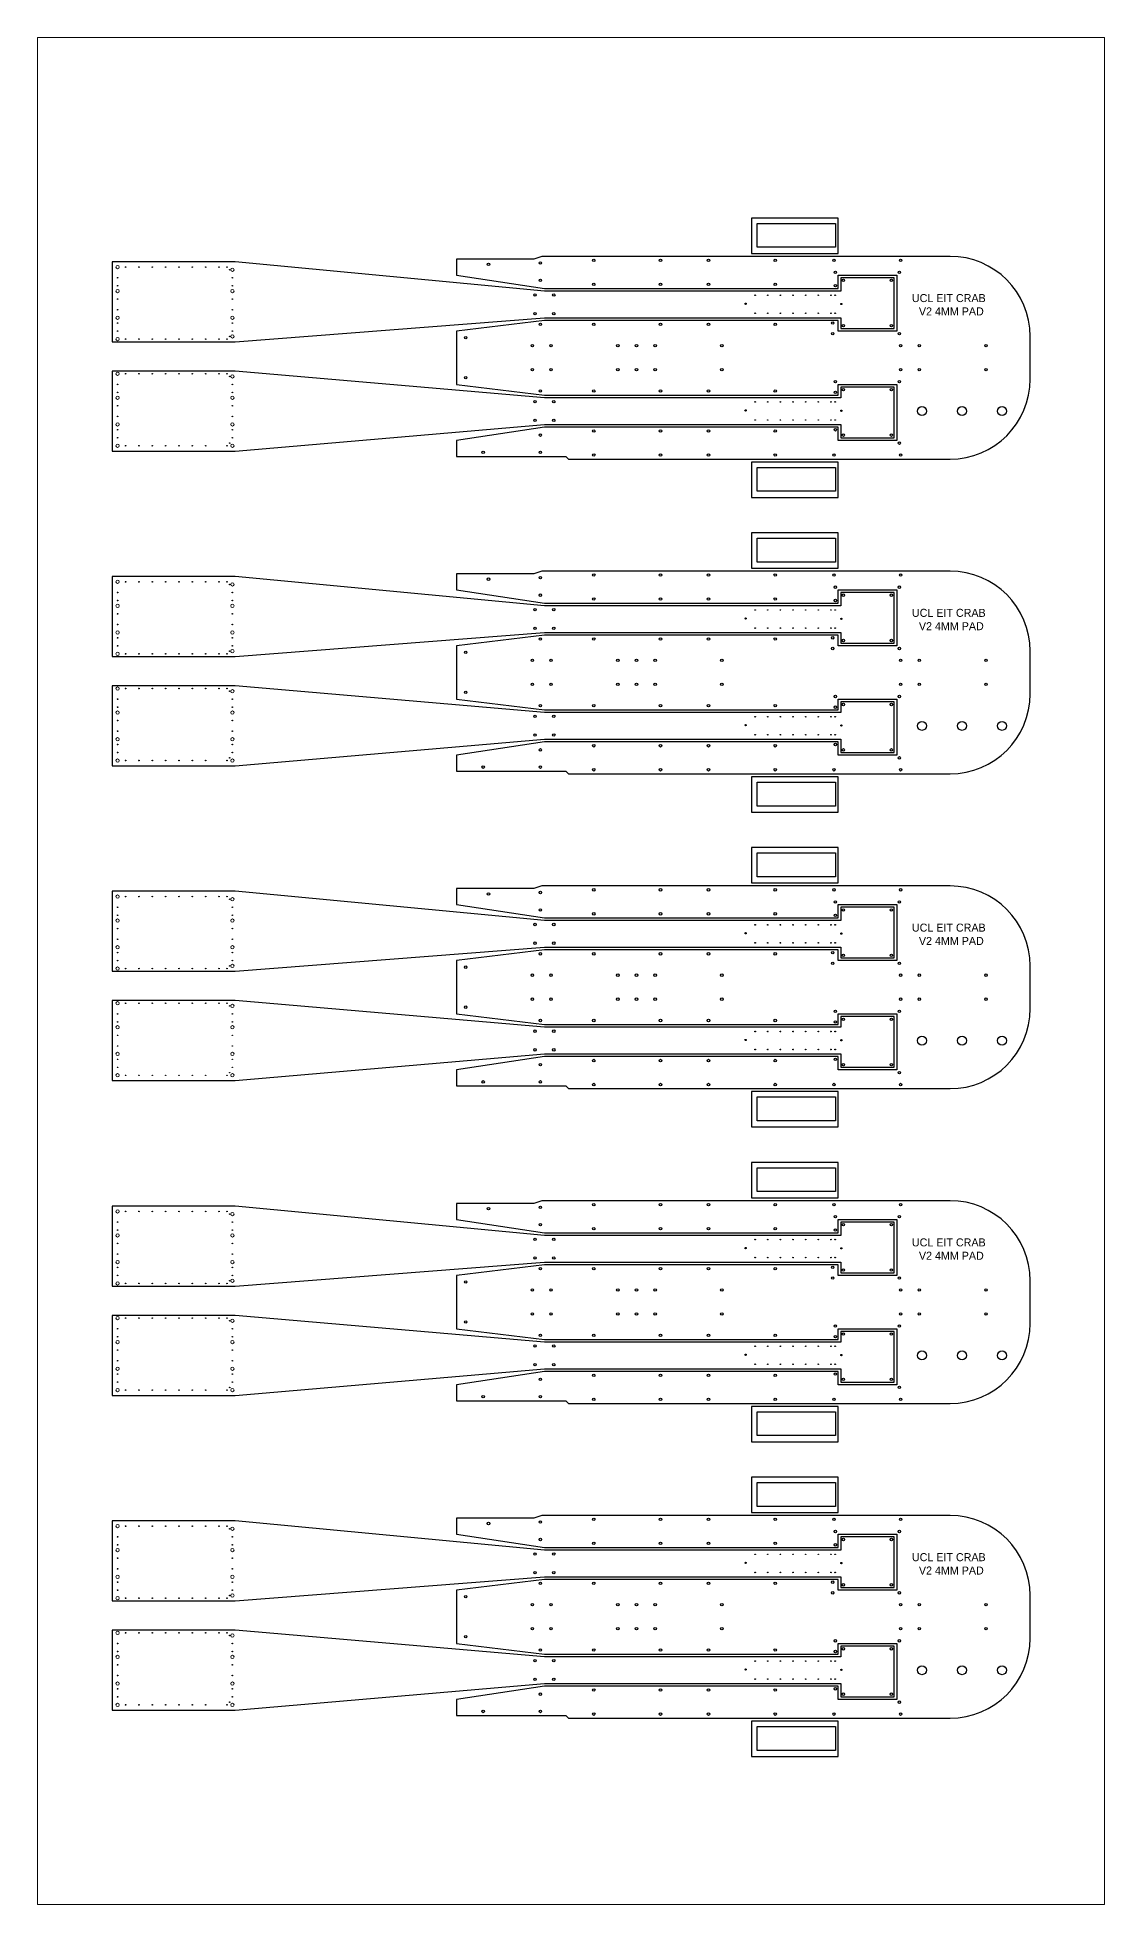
# Model space of a CAD drawing. Header units: millimetres. Extents: x 43.3 to 83.3, y 94.2 to 164.2.
import ezdxf

# ---------------------------------------------------------------- set-up
doc = ezdxf.new("R2010")
doc.units = ezdxf.units.MM
doc.layers.add('Foil', color=5, linetype='Continuous')

msp = doc.modelspace()

# ---------------------------------------------------------------- linework, layer by layer
at = {"layer": 'Foil', "linetype": 'Continuous', "lineweight": 0}
for p, q in [((43.292, 164.211), (83.292, 164.211)), ((43.292, 94.211), (43.292, 164.211)), ((83.292, 164.211), (83.292, 94.211)), ((83.292, 94.211), (43.292, 94.211))]:
    msp.add_line(p, q, dxfattribs=at)
at = {"layer": 'Foil'}
for p, q in [((73.2, 157.436), (70.057, 157.436)), ((70.057, 157.436), (70.057, 156.11)), ((70.275, 157.235), (73.2, 157.235)), ((70.275, 156.34), (70.275, 157.235)), ((73.3, 157.436), (73.2, 157.436)), ((73.2, 157.235), (73.2, 156.34)), ((73.3, 156.11), (73.3, 157.436)), ((70.057, 156.11), (73.2, 156.11)), ((73.2, 156.34), (70.275, 156.34)), ((73.2, 156.11), (73.3, 156.11)), ((50.7, 155.8), (46.1, 155.8)), ((46.1, 155.8), (46.1, 152.8)), ((62.3, 154.7), (50.7, 155.8)), ((61.9, 155.9), (59, 155.9)), ((59, 155.9), (59, 155.3)), ((62.2, 156), (61.9, 155.9)), ((69.7, 156), (62.2, 156)), ((73.4, 156), (69.7, 156)), ((75.4, 156), (73.4, 156)), ((75.5, 156), (75.4, 156)), ((77.5, 156), (75.5, 156)), ((59, 155.3), (62.3, 154.8)), ((62.3, 154.8), (62.4, 154.8)), ((66.9, 154.7), (62.3, 154.7)), ((62.4, 154.8), (67.1, 154.8)), ((69.7, 154.7), (66.9, 154.7)), ((67.1, 154.8), (69.7, 154.8)), ((69.7, 154.8), (73.3, 154.8)), ((73.4, 154.7), (69.7, 154.7)), ((73.3, 154.8), (73.3, 155.3)), ((73.3, 155.3), (73.4, 155.3)), ((73.4, 155.3), (75.5, 155.3)), ((75.4, 155.2), (73.4, 155.2)), ((73.4, 155.2), (73.4, 154.7)), ((75.4, 153.3), (75.4, 155.2)), ((75.5, 155.3), (75.5, 154.2)), ((75.5, 154.2), (75.5, 153.2)), ((50.7, 152.8), (62.3, 153.7)), ((62.3, 153.6), (59, 153.2)), ((62.3, 153.7), (63.2, 153.7)), ((63.3, 153.6), (62.3, 153.6)), ((63.2, 153.7), (66.9, 153.7)), ((67, 153.6), (63.3, 153.6)), ((66.9, 153.7), (69.7, 153.7)), ((69.7, 153.6), (67, 153.6)), ((69.7, 153.7), (73.4, 153.7)), ((73.2, 153.6), (69.7, 153.6)), ((73.3, 153.6), (73.2, 153.6)), ((73.3, 153.2), (73.3, 153.6)), ((73.4, 153.7), (73.4, 153.3)), ((73.4, 153.3), (75.4, 153.3)), ((46.1, 152.8), (50.7, 152.8)), ((59, 153.2), (59, 151.2)), ((73.4, 153.2), (73.3, 153.2)), ((75.5, 153.2), (73.4, 153.2)), ((80.5, 151.4), (80.5, 153)), ((46.1, 151.7), (46.1, 148.7)), ((50.7, 151.7), (46.1, 151.7)), ((62.3, 150.7), (50.7, 151.7)), ((59, 151.2), (62.3, 150.8)), ((73.3, 150.8), (73.3, 151.2)), ((73.3, 151.2), (73.4, 151.2)), ((73.4, 151.2), (75.5, 151.2)), ((75.5, 151.2), (75.5, 150.2)), ((62.3, 150.8), (63.4, 150.8)), ((63.3, 150.7), (62.3, 150.7)), ((66.9, 150.7), (63.3, 150.7)), ((63.4, 150.8), (67, 150.8)), ((69.7, 150.7), (66.9, 150.7)), ((67, 150.8), (69.7, 150.8)), ((69.7, 150.8), (73.3, 150.8)), ((73.4, 150.7), (69.7, 150.7)), ((75.4, 151.1), (73.4, 151.1)), ((73.4, 151.1), (73.4, 150.7)), ((75.4, 149.2), (75.4, 151.1)), ((75.5, 150.2), (75.5, 149.1)), ((50.7, 148.7), (62.3, 149.7)), ((62.3, 149.6), (59, 149.1)), ((59, 149.1), (59, 148.5)), ((62.3, 149.7), (63.2, 149.7)), ((63.4, 149.6), (62.3, 149.6)), ((63.2, 149.7), (66.9, 149.7)), ((67.1, 149.6), (63.4, 149.6)), ((66.9, 149.7), (69.7, 149.7)), ((69.7, 149.6), (67.1, 149.6)), ((69.7, 149.7), (73.4, 149.7)), ((73.2, 149.6), (69.7, 149.6)), ((73.3, 149.6), (73.2, 149.6)), ((73.3, 149.1), (73.3, 149.6)), ((73.4, 149.1), (73.3, 149.1)), ((73.4, 149.7), (73.4, 149.2)), ((73.4, 149.2), (75.4, 149.2)), ((75.5, 149.1), (73.4, 149.1)), ((46.1, 148.7), (50.7, 148.7)), ((59, 148.5), (63.1, 148.5)), ((63.1, 148.5), (63.2, 148.4)), ((63.2, 148.4), (69.7, 148.4)), ((69.7, 148.4), (73.2, 148.4)), ((73.2, 148.4), (75.4, 148.4)), ((75.4, 148.4), (75.5, 148.4)), ((75.5, 148.4), (77.5, 148.4)), ((73.2, 148.291), (70.057, 148.291)), ((70.057, 148.291), (70.057, 146.965)), ((70.275, 148.09), (73.2, 148.09)), ((70.275, 147.195), (70.275, 148.09)), ((73.3, 148.291), (73.2, 148.291)), ((73.2, 148.09), (73.2, 147.195)), ((73.3, 146.965), (73.3, 148.291)), ((73.2, 147.195), (70.275, 147.195)), ((70.057, 146.965), (73.2, 146.965)), ((73.2, 146.965), (73.3, 146.965)), ((73.2, 145.636), (70.057, 145.636)), ((70.057, 145.636), (70.057, 144.31)), ((73.3, 145.636), (73.2, 145.636)), ((73.3, 144.31), (73.3, 145.636)), ((70.275, 145.435), (73.2, 145.435)), ((70.275, 144.54), (70.275, 145.435)), ((73.2, 145.435), (73.2, 144.54)), ((62.2, 144.2), (61.9, 144.1)), ((69.7, 144.2), (62.2, 144.2)), ((73.4, 144.2), (69.7, 144.2)), ((70.057, 144.31), (73.2, 144.31)), ((73.2, 144.54), (70.275, 144.54)), ((73.2, 144.31), (73.3, 144.31)), ((75.4, 144.2), (73.4, 144.2)), ((75.5, 144.2), (75.4, 144.2)), ((77.5, 144.2), (75.5, 144.2)), ((50.7, 144), (46.1, 144)), ((46.1, 144), (46.1, 141)), ((62.3, 142.9), (50.7, 144)), ((61.9, 144.1), (59, 144.1)), ((59, 144.1), (59, 143.5)), ((59, 143.5), (62.3, 143)), ((73.3, 143), (73.3, 143.5)), ((73.3, 143.5), (73.4, 143.5)), ((73.4, 143.5), (75.5, 143.5)), ((75.5, 143.5), (75.5, 142.4)), ((62.3, 143), (62.4, 143)), ((66.9, 142.9), (62.3, 142.9)), ((62.4, 143), (67.1, 143)), ((69.7, 142.9), (66.9, 142.9)), ((67.1, 143), (69.7, 143)), ((69.7, 143), (73.3, 143)), ((73.4, 142.9), (69.7, 142.9)), ((75.4, 143.4), (73.4, 143.4)), ((73.4, 143.4), (73.4, 142.9)), ((75.4, 141.5), (75.4, 143.4)), ((75.5, 142.4), (75.5, 141.4)), ((50.7, 141), (62.3, 141.9)), ((62.3, 141.8), (59, 141.4)), ((59, 141.4), (59, 139.4)), ((62.3, 141.9), (63.2, 141.9)), ((63.3, 141.8), (62.3, 141.8)), ((63.2, 141.9), (66.9, 141.9)), ((67, 141.8), (63.3, 141.8)), ((66.9, 141.9), (69.7, 141.9)), ((69.7, 141.8), (67, 141.8)), ((69.7, 141.9), (73.4, 141.9)), ((73.2, 141.8), (69.7, 141.8)), ((73.3, 141.8), (73.2, 141.8)), ((73.3, 141.4), (73.3, 141.8)), ((73.4, 141.4), (73.3, 141.4)), ((73.4, 141.9), (73.4, 141.5)), ((73.4, 141.5), (75.4, 141.5)), ((75.5, 141.4), (73.4, 141.4)), ((46.1, 141), (50.7, 141)), ((80.5, 139.6), (80.5, 141.2)), ((46.1, 139.9), (46.1, 136.9)), ((50.7, 139.9), (46.1, 139.9)), ((62.3, 138.9), (50.7, 139.9)), ((59, 139.4), (62.3, 139)), ((73.3, 139), (73.3, 139.4)), ((73.3, 139.4), (73.4, 139.4)), ((73.4, 139.4), (75.5, 139.4)), ((75.4, 139.3), (73.4, 139.3)), ((73.4, 139.3), (73.4, 138.9)), ((75.4, 137.4), (75.4, 139.3)), ((75.5, 139.4), (75.5, 138.4)), ((62.3, 139), (63.4, 139)), ((63.3, 138.9), (62.3, 138.9)), ((66.9, 138.9), (63.3, 138.9)), ((63.4, 139), (67, 139)), ((69.7, 138.9), (66.9, 138.9)), ((67, 139), (69.7, 139)), ((69.7, 139), (73.3, 139)), ((73.4, 138.9), (69.7, 138.9)), ((50.7, 136.9), (62.3, 137.9)), ((62.3, 137.9), (63.2, 137.9)), ((63.2, 137.9), (66.9, 137.9)), ((66.9, 137.9), (69.7, 137.9)), ((69.7, 137.9), (73.4, 137.9)), ((73.4, 137.9), (73.4, 137.4)), ((75.5, 138.4), (75.5, 137.3)), ((62.3, 137.8), (59, 137.3)), ((59, 137.3), (59, 136.7)), ((63.4, 137.8), (62.3, 137.8)), ((67.1, 137.8), (63.4, 137.8)), ((69.7, 137.8), (67.1, 137.8)), ((73.2, 137.8), (69.7, 137.8)), ((73.3, 137.8), (73.2, 137.8)), ((73.3, 137.3), (73.3, 137.8)), ((73.4, 137.3), (73.3, 137.3)), ((73.4, 137.4), (75.4, 137.4)), ((75.5, 137.3), (73.4, 137.3)), ((46.1, 136.9), (50.7, 136.9)), ((59, 136.7), (63.1, 136.7)), ((63.1, 136.7), (63.2, 136.6)), ((63.2, 136.6), (69.7, 136.6)), ((69.7, 136.6), (73.2, 136.6)), ((73.2, 136.6), (75.4, 136.6)), ((75.4, 136.6), (75.5, 136.6)), ((75.5, 136.6), (77.5, 136.6)), ((73.2, 136.491), (70.057, 136.491)), ((70.057, 136.491), (70.057, 135.165)), ((70.275, 136.29), (73.2, 136.29)), ((70.275, 135.395), (70.275, 136.29)), ((73.3, 136.491), (73.2, 136.491)), ((73.2, 136.29), (73.2, 135.395)), ((73.3, 135.165), (73.3, 136.491)), ((70.057, 135.165), (73.2, 135.165)), ((73.2, 135.395), (70.275, 135.395)), ((73.2, 135.165), (73.3, 135.165)), ((73.2, 133.836), (70.057, 133.836)), ((70.057, 133.836), (70.057, 132.51)), ((73.3, 133.836), (73.2, 133.836)), ((73.3, 132.51), (73.3, 133.836)), ((70.275, 133.635), (73.2, 133.635)), ((70.275, 132.74), (70.275, 133.635)), ((73.2, 133.635), (73.2, 132.74)), ((61.9, 132.3), (59, 132.3)), ((59, 132.3), (59, 131.7)), ((62.2, 132.4), (61.9, 132.3)), ((69.7, 132.4), (62.2, 132.4)), ((73.4, 132.4), (69.7, 132.4)), ((70.057, 132.51), (73.2, 132.51)), ((73.2, 132.74), (70.275, 132.74)), ((73.2, 132.51), (73.3, 132.51)), ((75.4, 132.4), (73.4, 132.4)), ((75.5, 132.4), (75.4, 132.4)), ((77.5, 132.4), (75.5, 132.4)), ((50.7, 132.2), (46.1, 132.2)), ((46.1, 132.2), (46.1, 129.2)), ((62.3, 131.1), (50.7, 132.2)), ((59, 131.7), (62.3, 131.2)), ((73.3, 131.2), (73.3, 131.7)), ((73.3, 131.7), (73.4, 131.7)), ((73.4, 131.7), (75.5, 131.7)), ((75.4, 131.6), (73.4, 131.6)), ((73.4, 131.6), (73.4, 131.1)), ((75.4, 129.7), (75.4, 131.6)), ((75.5, 131.7), (75.5, 130.6)), ((62.3, 131.2), (62.4, 131.2)), ((66.9, 131.1), (62.3, 131.1)), ((62.4, 131.2), (67.1, 131.2)), ((69.7, 131.1), (66.9, 131.1)), ((67.1, 131.2), (69.7, 131.2)), ((69.7, 131.2), (73.3, 131.2)), ((73.4, 131.1), (69.7, 131.1)), ((75.5, 130.6), (75.5, 129.6)), ((50.7, 129.2), (62.3, 130.1)), ((62.3, 130), (59, 129.6)), ((59, 129.6), (59, 127.6)), ((62.3, 130.1), (63.2, 130.1)), ((63.3, 130), (62.3, 130)), ((63.2, 130.1), (66.9, 130.1)), ((67, 130), (63.3, 130)), ((66.9, 130.1), (69.7, 130.1)), ((69.7, 130), (67, 130)), ((69.7, 130.1), (73.4, 130.1)), ((73.2, 130), (69.7, 130)), ((73.3, 130), (73.2, 130)), ((73.3, 129.6), (73.3, 130)), ((73.4, 129.6), (73.3, 129.6)), ((73.4, 130.1), (73.4, 129.7)), ((73.4, 129.7), (75.4, 129.7)), ((75.5, 129.6), (73.4, 129.6)), ((46.1, 129.2), (50.7, 129.2)), ((80.5, 127.8), (80.5, 129.4)), ((46.1, 128.1), (46.1, 125.1)), ((50.7, 128.1), (46.1, 128.1)), ((62.3, 127.1), (50.7, 128.1)), ((59, 127.6), (62.3, 127.2)), ((73.3, 127.2), (73.3, 127.6)), ((73.3, 127.6), (73.4, 127.6)), ((73.4, 127.6), (75.5, 127.6)), ((75.4, 127.5), (73.4, 127.5)), ((73.4, 127.5), (73.4, 127.1)), ((75.4, 125.6), (75.4, 127.5)), ((75.5, 127.6), (75.5, 126.6)), ((62.3, 127.2), (63.4, 127.2)), ((63.3, 127.1), (62.3, 127.1)), ((66.9, 127.1), (63.3, 127.1)), ((63.4, 127.2), (67, 127.2)), ((69.7, 127.1), (66.9, 127.1)), ((67, 127.2), (69.7, 127.2)), ((69.7, 127.2), (73.3, 127.2)), ((73.4, 127.1), (69.7, 127.1)), ((50.7, 125.1), (62.3, 126.1)), ((62.3, 126), (59, 125.5)), ((62.3, 126.1), (63.2, 126.1)), ((63.4, 126), (62.3, 126)), ((63.2, 126.1), (66.9, 126.1)), ((67.1, 126), (63.4, 126)), ((66.9, 126.1), (69.7, 126.1)), ((69.7, 126), (67.1, 126)), ((69.7, 126.1), (73.4, 126.1)), ((73.2, 126), (69.7, 126)), ((73.3, 126), (73.2, 126)), ((73.3, 125.5), (73.3, 126)), ((73.4, 126.1), (73.4, 125.6)), ((75.5, 126.6), (75.5, 125.5)), ((59, 125.5), (59, 124.9)), ((73.4, 125.5), (73.3, 125.5)), ((73.4, 125.6), (75.4, 125.6)), ((75.5, 125.5), (73.4, 125.5)), ((46.1, 125.1), (50.7, 125.1)), ((59, 124.9), (63.1, 124.9)), ((63.1, 124.9), (63.2, 124.8)), ((63.2, 124.8), (69.7, 124.8)), ((69.7, 124.8), (73.2, 124.8)), ((73.2, 124.691), (70.057, 124.691)), ((70.057, 124.691), (70.057, 123.365)), ((73.2, 124.8), (75.4, 124.8)), ((73.3, 124.691), (73.2, 124.691)), ((73.3, 123.365), (73.3, 124.691)), ((75.4, 124.8), (75.5, 124.8)), ((75.5, 124.8), (77.5, 124.8)), ((70.275, 124.49), (73.2, 124.49)), ((70.275, 123.595), (70.275, 124.49)), ((73.2, 124.49), (73.2, 123.595)), ((70.057, 123.365), (73.2, 123.365)), ((73.2, 123.595), (70.275, 123.595)), ((73.2, 123.365), (73.3, 123.365)), ((73.2, 122.036), (70.057, 122.036)), ((70.057, 122.036), (70.057, 120.71)), ((70.275, 121.835), (73.2, 121.835)), ((70.275, 120.94), (70.275, 121.835)), ((73.3, 122.036), (73.2, 122.036)), ((73.2, 121.835), (73.2, 120.94)), ((73.3, 120.71), (73.3, 122.036)), ((50.7, 120.4), (46.1, 120.4)), ((46.1, 120.4), (46.1, 117.4)), ((62.3, 119.3), (50.7, 120.4)), ((61.9, 120.5), (59, 120.5)), ((59, 120.5), (59, 119.9)), ((62.2, 120.6), (61.9, 120.5)), ((69.7, 120.6), (62.2, 120.6)), ((73.4, 120.6), (69.7, 120.6)), ((70.057, 120.71), (73.2, 120.71)), ((73.2, 120.94), (70.275, 120.94)), ((73.2, 120.71), (73.3, 120.71)), ((75.4, 120.6), (73.4, 120.6)), ((75.5, 120.6), (75.4, 120.6)), ((77.5, 120.6), (75.5, 120.6)), ((59, 119.9), (62.3, 119.4)), ((73.3, 119.4), (73.3, 119.9)), ((73.3, 119.9), (73.4, 119.9)), ((73.4, 119.9), (75.5, 119.9)), ((75.4, 119.8), (73.4, 119.8)), ((73.4, 119.8), (73.4, 119.3)), ((75.4, 117.9), (75.4, 119.8)), ((75.5, 119.9), (75.5, 118.8)), ((62.3, 119.4), (62.4, 119.4)), ((66.9, 119.3), (62.3, 119.3)), ((62.4, 119.4), (67.1, 119.4)), ((69.7, 119.3), (66.9, 119.3)), ((67.1, 119.4), (69.7, 119.4)), ((69.7, 119.4), (73.3, 119.4)), ((73.4, 119.3), (69.7, 119.3)), ((50.7, 117.4), (62.3, 118.3)), ((62.3, 118.3), (63.2, 118.3)), ((63.2, 118.3), (66.9, 118.3)), ((66.9, 118.3), (69.7, 118.3)), ((69.7, 118.3), (73.4, 118.3)), ((73.4, 118.3), (73.4, 117.9)), ((75.5, 118.8), (75.5, 117.8)), ((62.3, 118.2), (59, 117.8)), ((59, 117.8), (59, 115.8)), ((63.3, 118.2), (62.3, 118.2)), ((67, 118.2), (63.3, 118.2)), ((69.7, 118.2), (67, 118.2)), ((73.2, 118.2), (69.7, 118.2)), ((73.3, 118.2), (73.2, 118.2)), ((73.3, 117.8), (73.3, 118.2)), ((73.4, 117.8), (73.3, 117.8)), ((73.4, 117.9), (75.4, 117.9)), ((75.5, 117.8), (73.4, 117.8)), ((80.5, 116), (80.5, 117.6)), ((46.1, 117.4), (50.7, 117.4)), ((46.1, 116.3), (46.1, 113.3)), ((50.7, 116.3), (46.1, 116.3)), ((62.3, 115.3), (50.7, 116.3)), ((59, 115.8), (62.3, 115.4)), ((73.3, 115.4), (73.3, 115.8)), ((73.3, 115.8), (73.4, 115.8)), ((73.4, 115.8), (75.5, 115.8)), ((75.4, 115.7), (73.4, 115.7)), ((73.4, 115.7), (73.4, 115.3)), ((75.4, 113.8), (75.4, 115.7)), ((75.5, 115.8), (75.5, 114.8)), ((62.3, 115.4), (63.4, 115.4)), ((63.3, 115.3), (62.3, 115.3)), ((66.9, 115.3), (63.3, 115.3)), ((63.4, 115.4), (67, 115.4)), ((69.7, 115.3), (66.9, 115.3)), ((67, 115.4), (69.7, 115.4)), ((69.7, 115.4), (73.3, 115.4)), ((73.4, 115.3), (69.7, 115.3)), ((75.5, 114.8), (75.5, 113.7)), ((50.7, 113.3), (62.3, 114.3)), ((62.3, 114.2), (59, 113.7)), ((62.3, 114.3), (63.2, 114.3)), ((63.4, 114.2), (62.3, 114.2)), ((63.2, 114.3), (66.9, 114.3)), ((67.1, 114.2), (63.4, 114.2)), ((66.9, 114.3), (69.7, 114.3)), ((69.7, 114.2), (67.1, 114.2)), ((69.7, 114.3), (73.4, 114.3)), ((73.2, 114.2), (69.7, 114.2)), ((73.3, 114.2), (73.2, 114.2)), ((73.3, 113.7), (73.3, 114.2)), ((73.4, 114.3), (73.4, 113.8)), ((59, 113.7), (59, 113.1)), ((73.4, 113.7), (73.3, 113.7)), ((73.4, 113.8), (75.4, 113.8)), ((75.5, 113.7), (73.4, 113.7)), ((46.1, 113.3), (50.7, 113.3)), ((59, 113.1), (63.1, 113.1)), ((63.1, 113.1), (63.2, 113)), ((63.2, 113), (69.7, 113)), ((69.7, 113), (73.2, 113)), ((73.2, 112.891), (70.057, 112.891)), ((70.057, 112.891), (70.057, 111.565)), ((73.2, 113), (75.4, 113)), ((73.3, 112.891), (73.2, 112.891)), ((73.3, 111.565), (73.3, 112.891)), ((75.4, 113), (75.5, 113)), ((75.5, 113), (77.5, 113)), ((70.275, 112.69), (73.2, 112.69)), ((70.275, 111.795), (70.275, 112.69)), ((73.2, 112.69), (73.2, 111.795)), ((70.057, 111.565), (73.2, 111.565)), ((73.2, 111.795), (70.275, 111.795)), ((73.2, 111.565), (73.3, 111.565)), ((73.2, 110.236), (70.057, 110.236)), ((70.057, 110.236), (70.057, 108.91)), ((70.275, 110.035), (73.2, 110.035)), ((70.275, 109.14), (70.275, 110.035)), ((73.3, 110.236), (73.2, 110.236)), ((73.2, 110.035), (73.2, 109.14)), ((73.3, 108.91), (73.3, 110.236)), ((50.7, 108.6), (46.1, 108.6)), ((46.1, 108.6), (46.1, 105.6)), ((62.3, 107.5), (50.7, 108.6)), ((61.9, 108.7), (59, 108.7)), ((59, 108.7), (59, 108.1)), ((62.2, 108.8), (61.9, 108.7)), ((69.7, 108.8), (62.2, 108.8)), ((73.4, 108.8), (69.7, 108.8)), ((70.057, 108.91), (73.2, 108.91)), ((73.2, 109.14), (70.275, 109.14)), ((73.2, 108.91), (73.3, 108.91)), ((75.4, 108.8), (73.4, 108.8)), ((75.5, 108.8), (75.4, 108.8)), ((77.5, 108.8), (75.5, 108.8)), ((59, 108.1), (62.3, 107.6)), ((73.3, 107.6), (73.3, 108.1)), ((73.3, 108.1), (73.4, 108.1)), ((73.4, 108.1), (75.5, 108.1)), ((75.4, 108), (73.4, 108)), ((73.4, 108), (73.4, 107.5)), ((75.4, 106.1), (75.4, 108)), ((75.5, 108.1), (75.5, 107)), ((62.3, 107.6), (62.4, 107.6)), ((66.9, 107.5), (62.3, 107.5)), ((62.4, 107.6), (67.1, 107.6)), ((69.7, 107.5), (66.9, 107.5)), ((67.1, 107.6), (69.7, 107.6)), ((69.7, 107.6), (73.3, 107.6)), ((73.4, 107.5), (69.7, 107.5)), ((50.7, 105.6), (62.3, 106.5)), ((62.3, 106.4), (59, 106)), ((62.3, 106.5), (63.2, 106.5)), ((63.3, 106.4), (62.3, 106.4)), ((63.2, 106.5), (66.9, 106.5)), ((67, 106.4), (63.3, 106.4)), ((66.9, 106.5), (69.7, 106.5)), ((69.7, 106.4), (67, 106.4)), ((69.7, 106.5), (73.4, 106.5)), ((73.2, 106.4), (69.7, 106.4)), ((73.3, 106.4), (73.2, 106.4)), ((73.3, 106), (73.3, 106.4)), ((73.4, 106.5), (73.4, 106.1)), ((75.5, 107), (75.5, 106)), ((59, 106), (59, 104)), ((73.4, 106), (73.3, 106)), ((73.4, 106.1), (75.4, 106.1)), ((75.5, 106), (73.4, 106)), ((80.5, 104.2), (80.5, 105.8)), ((46.1, 105.6), (50.7, 105.6)), ((46.1, 104.5), (46.1, 101.5)), ((50.7, 104.5), (46.1, 104.5)), ((62.3, 103.5), (50.7, 104.5)), ((59, 104), (62.3, 103.6)), ((62.3, 103.6), (63.4, 103.6)), ((63.4, 103.6), (67, 103.6)), ((67, 103.6), (69.7, 103.6)), ((69.7, 103.6), (73.3, 103.6)), ((73.3, 103.6), (73.3, 104)), ((73.3, 104), (73.4, 104)), ((73.4, 104), (75.5, 104)), ((75.4, 103.9), (73.4, 103.9)), ((73.4, 103.9), (73.4, 103.5)), ((75.4, 102), (75.4, 103.9)), ((75.5, 104), (75.5, 103)), ((63.3, 103.5), (62.3, 103.5)), ((66.9, 103.5), (63.3, 103.5)), ((69.7, 103.5), (66.9, 103.5)), ((73.4, 103.5), (69.7, 103.5)), ((75.5, 103), (75.5, 101.9)), ((50.7, 101.5), (62.3, 102.5)), ((62.3, 102.4), (59, 101.9)), ((62.3, 102.5), (63.2, 102.5)), ((63.4, 102.4), (62.3, 102.4)), ((63.2, 102.5), (66.9, 102.5)), ((67.1, 102.4), (63.4, 102.4)), ((66.9, 102.5), (69.7, 102.5)), ((69.7, 102.4), (67.1, 102.4)), ((69.7, 102.5), (73.4, 102.5)), ((73.2, 102.4), (69.7, 102.4)), ((73.3, 102.4), (73.2, 102.4)), ((73.3, 101.9), (73.3, 102.4)), ((73.4, 102.5), (73.4, 102)), ((46.1, 101.5), (50.7, 101.5)), ((59, 101.9), (59, 101.3)), ((73.4, 101.9), (73.3, 101.9)), ((73.4, 102), (75.4, 102)), ((75.5, 101.9), (73.4, 101.9)), ((59, 101.3), (63.1, 101.3)), ((63.1, 101.3), (63.2, 101.2)), ((63.2, 101.2), (69.7, 101.2)), ((69.7, 101.2), (73.2, 101.2)), ((73.2, 101.091), (70.057, 101.091)), ((70.057, 101.091), (70.057, 99.765)), ((70.275, 100.89), (73.2, 100.89)), ((70.275, 99.995), (70.275, 100.89)), ((73.2, 101.2), (75.4, 101.2)), ((73.3, 101.091), (73.2, 101.091)), ((73.2, 100.89), (73.2, 99.995)), ((73.3, 99.765), (73.3, 101.091)), ((75.4, 101.2), (75.5, 101.2)), ((75.5, 101.2), (77.5, 101.2)), ((70.057, 99.765), (73.2, 99.765)), ((73.2, 99.995), (70.275, 99.995)), ((73.2, 99.765), (73.3, 99.765))]:
    msp.add_line(p, q, dxfattribs=at)
at = {"layer": 'Foil', "linetype": 'Continuous', "lineweight": 0}
for centre in [(46.3, 155.6), (50.6, 155.5), (46.3, 154.7), (50.6, 154.7), (46.3, 153.7), (50.6, 153.7), (46.3, 152.9), (50.6, 153), (46.3, 151.6), (50.6, 151.5), (46.3, 150.7), (50.6, 150.7), (46.3, 149.7), (50.6, 149.7), (46.3, 148.9), (50.6, 148.9), (46.3, 143.8), (50.6, 143.7), (46.3, 142.9), (50.6, 142.9), (46.3, 141.9), (50.6, 141.9), (46.3, 141.1), (50.6, 141.2), (46.3, 139.8), (50.6, 139.7), (46.3, 138.9), (50.6, 138.9), (46.3, 137.9), (50.6, 137.9), (46.3, 137.1), (50.6, 137.1), (46.3, 132), (50.6, 131.9), (46.3, 131.1), (50.6, 131.1), (46.3, 130.1), (50.6, 130.1), (46.3, 129.3), (50.6, 129.4), (46.3, 128), (50.6, 127.9), (46.3, 127.1), (50.6, 127.1), (46.3, 126.1), (50.6, 126.1), (46.3, 125.3), (50.6, 125.3), (46.3, 120.2), (50.6, 120.1), (46.3, 119.3), (50.6, 119.3), (46.3, 118.3), (50.6, 118.3), (50.6, 117.6), (46.3, 117.5), (46.3, 116.2), (50.6, 116.1), (46.3, 115.3), (50.6, 115.3), (46.3, 114.3), (50.6, 114.3), (46.3, 113.5), (50.6, 113.5), (46.3, 108.4), (50.6, 108.3), (46.3, 107.5), (50.6, 107.5), (46.3, 106.5), (50.6, 106.5), (46.3, 105.7), (50.6, 105.8), (46.3, 104.4), (50.6, 104.3), (46.3, 103.5), (50.6, 103.5), (46.3, 102.5), (50.6, 102.5), (46.3, 101.7), (50.6, 101.7)]:
    msp.add_circle(centre, 0.0626, dxfattribs=at)
at = {"layer": 'Foil'}
for centre, radius in [((46.6, 155.6), 0.0114), ((47.1, 155.6), 0.0114), ((47.6, 155.6), 0.0114), ((48.1, 155.6), 0.0114), ((48.6, 155.6), 0.0114), ((49.1, 155.6), 0.0114), ((49.6, 155.6), 0.0114), ((50.1, 155.6), 0.0114), ((50.4, 155.6), 0.0114), ((50.5, 155.5), 0.0114), ((60.2, 155.7), 0.0463), ((62.146, 155.754), 0.0463), ((64.146, 155.854), 0.0463), ((66.646, 155.854), 0.0463), ((68.446, 155.854), 0.0463), ((70.946, 155.854), 0.0463), ((73.146, 155.854), 0.0463), ((73.2, 155.4), 0.0463), ((75.6, 155.4), 0.0463), ((75.646, 155.854), 0.0463), ((46.3, 155.2), 0.0114), ((46.3, 154.9), 0.0114), ((50.6, 155.2), 0.0114), ((50.6, 154.9), 0.0114), ((62.146, 155.1), 0.0463), ((64.146, 154.954), 0.0463), ((66.646, 154.954), 0.0463), ((68.446, 154.954), 0.0463), ((70.946, 154.954), 0.0463), ((73.2, 154.9), 0.0463), ((73.5, 155.1), 0.0463), ((75.3, 155.1), 0.0463), ((46.3, 154.4), 0.0114), ((46.3, 154), 0.0114), ((50.6, 154.4), 0.0114), ((50.6, 154), 0.0114), ((61.946, 154.554), 0.0463), ((62.646, 154.554), 0.0463), ((69.834, 154.225), 0.0239), ((70.193, 154.543), 0.0114), ((70.666, 154.543), 0.0114), ((71.14, 154.543), 0.0114), ((71.614, 154.543), 0.0114), ((72.087, 154.543), 0.0114), ((72.561, 154.543), 0.0114), ((73.035, 154.543), 0.0114), ((73.193, 154.543), 0.0114), ((73.424, 154.214), 0.0239), ((46.3, 153.5), 0.0114), ((50.6, 153.5), 0.0114), ((61.946, 153.854), 0.0463), ((62.146, 153.454), 0.0463), ((62.646, 153.854), 0.0463), ((64.146, 153.454), 0.0463), ((66.646, 153.454), 0.0463), ((68.446, 153.454), 0.0463), ((70.193, 153.867), 0.0114), ((70.666, 153.867), 0.0114), ((70.946, 153.454), 0.0463), ((71.14, 153.867), 0.0114), ((71.614, 153.867), 0.0114), ((72.087, 153.867), 0.0114), ((72.561, 153.867), 0.0114), ((73.035, 153.867), 0.0114), ((73.1, 153.5), 0.0463), ((73.193, 153.867), 0.0114), ((73.5, 153.4), 0.0463), ((75.3, 153.4), 0.0463), ((46.3, 153.2), 0.0114), ((46.6, 152.9), 0.0114), ((47.1, 152.9), 0.0114), ((47.6, 152.9), 0.0114), ((48.1, 152.9), 0.0114), ((48.6, 152.9), 0.0114), ((49.1, 152.9), 0.0114), ((49.6, 152.9), 0.0114), ((50.1, 152.9), 0.0114), ((50.4, 152.9), 0.0114), ((50.5, 153), 0.0114), ((50.6, 153.2), 0.0114), ((59.346, 152.954), 0.0463), ((61.846, 152.654), 0.0463), ((62.546, 152.654), 0.0463), ((65.046, 152.654), 0.0463), ((65.746, 152.654), 0.0463), ((66.446, 152.654), 0.0463), ((68.946, 152.654), 0.0463), ((73.1, 153.1), 0.0463), ((75.6, 153.1), 0.0463), ((75.646, 152.654), 0.0463), ((76.346, 152.654), 0.0463), ((78.846, 152.654), 0.0463), ((46.3, 151.2), 0.0114), ((46.6, 151.6), 0.0114), ((47.1, 151.6), 0.0114), ((47.6, 151.6), 0.0114), ((48.1, 151.6), 0.0114), ((48.6, 151.6), 0.0114), ((49.1, 151.6), 0.0114), ((49.6, 151.6), 0.0114), ((50.1, 151.6), 0.0114), ((50.4, 151.6), 0.0114), ((50.5, 151.5), 0.0114), ((50.6, 151.2), 0.0114), ((59.346, 151.454), 0.0463), ((61.846, 151.754), 0.0463), ((62.546, 151.754), 0.0463), ((65.046, 151.754), 0.0463), ((65.746, 151.754), 0.0463), ((66.446, 151.754), 0.0463), ((68.946, 151.754), 0.0463), ((73.2, 151.3), 0.0463), ((75.6, 151.3), 0.0463), ((75.646, 151.754), 0.0463), ((76.346, 151.754), 0.0463), ((78.846, 151.754), 0.0463), ((46.3, 150.9), 0.0114), ((50.6, 150.9), 0.0114), ((61.946, 150.554), 0.0463), ((62.146, 150.954), 0.0463), ((62.646, 150.554), 0.0463), ((64.146, 150.954), 0.0463), ((66.646, 150.954), 0.0463), ((68.446, 150.954), 0.0463), ((70.193, 150.543), 0.0114), ((70.666, 150.543), 0.0114), ((70.946, 150.954), 0.0463), ((71.14, 150.543), 0.0114), ((71.614, 150.543), 0.0114), ((72.087, 150.543), 0.0114), ((72.561, 150.543), 0.0114), ((73.035, 150.543), 0.0114), ((73.2, 150.9), 0.0463), ((73.193, 150.543), 0.0114), ((73.5, 151), 0.0463), ((75.3, 151), 0.0463), ((46.3, 150.4), 0.0114), ((46.3, 150), 0.0114), ((50.6, 150.4), 0.0114), ((50.6, 150), 0.0114), ((61.946, 149.854), 0.0463), ((62.646, 149.854), 0.0463), ((69.834, 150.225), 0.0239), ((70.193, 149.867), 0.0114), ((70.666, 149.867), 0.0114), ((71.14, 149.867), 0.0114), ((71.614, 149.867), 0.0114), ((72.087, 149.867), 0.0114), ((72.561, 149.867), 0.0114), ((73.035, 149.867), 0.0114), ((73.193, 149.867), 0.0114), ((73.424, 150.214), 0.0239), ((76.446, 150.2), 0.168), ((77.946, 150.2), 0.168), ((79.446, 150.2), 0.168), ((46.3, 149.5), 0.0114), ((46.3, 149.2), 0.0114), ((50.6, 149.5), 0.0114), ((50.6, 149.2), 0.0114), ((62.146, 149.3), 0.0463), ((64.146, 149.454), 0.0463), ((66.646, 149.454), 0.0463), ((68.446, 149.454), 0.0463), ((70.946, 149.454), 0.0463), ((73.2, 149.5), 0.0463), ((73.5, 149.3), 0.0463), ((75.3, 149.3), 0.0463), ((46.6, 148.9), 0.0114), ((47.1, 148.9), 0.0114), ((47.6, 148.9), 0.0114), ((48.1, 148.9), 0.0114), ((48.6, 148.9), 0.0114), ((49.1, 148.9), 0.0114), ((49.6, 148.9), 0.0114), ((50.4, 148.9), 0.0114), ((50.5, 149), 0.0114), ((60, 148.654), 0.0463), ((62.146, 148.654), 0.0463), ((64.146, 148.554), 0.0463), ((66.646, 148.554), 0.0463), ((68.446, 148.554), 0.0463), ((70.946, 148.554), 0.0463), ((73.146, 148.554), 0.0463), ((75.6, 149), 0.0463), ((75.646, 148.554), 0.0463), ((46.6, 143.8), 0.0114), ((47.1, 143.8), 0.0114), ((47.6, 143.8), 0.0114), ((48.1, 143.8), 0.0114), ((48.6, 143.8), 0.0114), ((49.1, 143.8), 0.0114), ((49.6, 143.8), 0.0114), ((50.1, 143.8), 0.0114), ((50.4, 143.8), 0.0114), ((50.5, 143.7), 0.0114), ((60.2, 143.9), 0.0463), ((62.146, 143.954), 0.0463), ((64.146, 144.054), 0.0463), ((66.646, 144.054), 0.0463), ((68.446, 144.054), 0.0463), ((70.946, 144.054), 0.0463), ((73.146, 144.054), 0.0463), ((73.2, 143.6), 0.0463), ((75.6, 143.6), 0.0463), ((75.646, 144.054), 0.0463), ((46.3, 143.4), 0.0114), ((46.3, 143.1), 0.0114), ((50.6, 143.4), 0.0114), ((50.6, 143.1), 0.0114), ((61.946, 142.754), 0.0463), ((62.146, 143.3), 0.0463), ((62.646, 142.754), 0.0463), ((64.146, 143.154), 0.0463), ((66.646, 143.154), 0.0463), ((68.446, 143.154), 0.0463), ((70.946, 143.154), 0.0463), ((73.2, 143.1), 0.0463), ((73.5, 143.3), 0.0463), ((75.3, 143.3), 0.0463), ((46.3, 142.6), 0.0114), ((46.3, 142.2), 0.0114), ((50.6, 142.6), 0.0114), ((50.6, 142.2), 0.0114), ((61.946, 142.054), 0.0463), ((62.646, 142.054), 0.0463), ((69.834, 142.425), 0.0239), ((70.193, 142.743), 0.0114), ((70.666, 142.743), 0.0114), ((71.14, 142.743), 0.0114), ((71.614, 142.743), 0.0114), ((72.087, 142.743), 0.0114), ((72.561, 142.743), 0.0114), ((73.035, 142.743), 0.0114), ((73.193, 142.743), 0.0114), ((73.424, 142.414), 0.0239), ((46.3, 141.7), 0.0114), ((46.3, 141.4), 0.0114), ((50.6, 141.7), 0.0114), ((50.6, 141.4), 0.0114), ((62.146, 141.654), 0.0463), ((64.146, 141.654), 0.0463), ((66.646, 141.654), 0.0463), ((68.446, 141.654), 0.0463), ((70.193, 142.067), 0.0114), ((70.666, 142.067), 0.0114), ((70.946, 141.654), 0.0463), ((71.14, 142.067), 0.0114), ((71.614, 142.067), 0.0114), ((72.087, 142.067), 0.0114), ((72.561, 142.067), 0.0114), ((73.035, 142.067), 0.0114), ((73.1, 141.7), 0.0463), ((73.193, 142.067), 0.0114), ((73.5, 141.6), 0.0463), ((75.3, 141.6), 0.0463), ((46.6, 141.1), 0.0114), ((47.1, 141.1), 0.0114), ((47.6, 141.1), 0.0114), ((48.1, 141.1), 0.0114), ((48.6, 141.1), 0.0114), ((49.1, 141.1), 0.0114), ((49.6, 141.1), 0.0114), ((50.1, 141.1), 0.0114), ((50.4, 141.1), 0.0114), ((50.5, 141.2), 0.0114), ((59.346, 141.154), 0.0463), ((61.846, 140.854), 0.0463), ((62.546, 140.854), 0.0463), ((65.046, 140.854), 0.0463), ((65.746, 140.854), 0.0463), ((66.446, 140.854), 0.0463), ((68.946, 140.854), 0.0463), ((73.1, 141.3), 0.0463), ((75.6, 141.3), 0.0463), ((75.646, 140.854), 0.0463), ((76.346, 140.854), 0.0463), ((78.846, 140.854), 0.0463), ((61.846, 139.954), 0.0463), ((62.546, 139.954), 0.0463), ((65.046, 139.954), 0.0463), ((65.746, 139.954), 0.0463), ((66.446, 139.954), 0.0463), ((68.946, 139.954), 0.0463), ((75.646, 139.954), 0.0463), ((76.346, 139.954), 0.0463), ((78.846, 139.954), 0.0463), ((46.3, 139.4), 0.0114), ((46.6, 139.8), 0.0114), ((47.1, 139.8), 0.0114), ((47.6, 139.8), 0.0114), ((48.1, 139.8), 0.0114), ((48.6, 139.8), 0.0114), ((49.1, 139.8), 0.0114), ((49.6, 139.8), 0.0114), ((50.1, 139.8), 0.0114), ((50.4, 139.8), 0.0114), ((50.5, 139.7), 0.0114), ((50.6, 139.4), 0.0114), ((59.346, 139.654), 0.0463), ((73.2, 139.5), 0.0463), ((75.6, 139.5), 0.0463), ((46.3, 139.1), 0.0114), ((46.3, 138.6), 0.0114), ((50.6, 139.1), 0.0114), ((50.6, 138.6), 0.0114), ((61.946, 138.754), 0.0463), ((62.146, 139.154), 0.0463), ((62.646, 138.754), 0.0463), ((64.146, 139.154), 0.0463), ((66.646, 139.154), 0.0463), ((68.446, 139.154), 0.0463), ((70.193, 138.743), 0.0114), ((70.666, 138.743), 0.0114), ((70.946, 139.154), 0.0463), ((71.14, 138.743), 0.0114), ((71.614, 138.743), 0.0114), ((72.087, 138.743), 0.0114), ((72.561, 138.743), 0.0114), ((73.035, 138.743), 0.0114), ((73.2, 139.1), 0.0463), ((73.193, 138.743), 0.0114), ((73.5, 139.2), 0.0463), ((75.3, 139.2), 0.0463), ((46.3, 138.2), 0.0114), ((50.6, 138.2), 0.0114), ((61.946, 138.054), 0.0463), ((62.646, 138.054), 0.0463), ((69.834, 138.425), 0.0239), ((70.193, 138.067), 0.0114), ((70.666, 138.067), 0.0114), ((71.14, 138.067), 0.0114), ((71.614, 138.067), 0.0114), ((72.087, 138.067), 0.0114), ((72.561, 138.067), 0.0114), ((73.035, 138.067), 0.0114), ((73.193, 138.067), 0.0114), ((73.424, 138.414), 0.0239), ((76.446, 138.4), 0.168), ((77.946, 138.4), 0.168), ((79.446, 138.4), 0.168), ((46.3, 137.7), 0.0114), ((46.3, 137.4), 0.0114), ((50.5, 137.2), 0.0114), ((50.6, 137.7), 0.0114), ((50.6, 137.4), 0.0114), ((62.146, 137.5), 0.0463), ((64.146, 137.654), 0.0463), ((66.646, 137.654), 0.0463), ((68.446, 137.654), 0.0463), ((70.946, 137.654), 0.0463), ((73.2, 137.7), 0.0463), ((73.5, 137.5), 0.0463), ((75.3, 137.5), 0.0463), ((75.6, 137.2), 0.0463), ((46.6, 137.1), 0.0114), ((47.1, 137.1), 0.0114), ((47.6, 137.1), 0.0114), ((48.1, 137.1), 0.0114), ((48.6, 137.1), 0.0114), ((49.1, 137.1), 0.0114), ((49.6, 137.1), 0.0114), ((50.4, 137.1), 0.0114), ((60, 136.854), 0.0463), ((62.146, 136.854), 0.0463), ((64.146, 136.754), 0.0463), ((66.646, 136.754), 0.0463), ((68.446, 136.754), 0.0463), ((70.946, 136.754), 0.0463), ((73.146, 136.754), 0.0463), ((75.646, 136.754), 0.0463), ((64.146, 132.254), 0.0463), ((66.646, 132.254), 0.0463), ((68.446, 132.254), 0.0463), ((70.946, 132.254), 0.0463), ((73.146, 132.254), 0.0463), ((75.646, 132.254), 0.0463), ((46.3, 131.6), 0.0114), ((46.6, 132), 0.0114), ((47.1, 132), 0.0114), ((47.6, 132), 0.0114), ((48.1, 132), 0.0114), ((48.6, 132), 0.0114), ((49.1, 132), 0.0114), ((49.6, 132), 0.0114), ((50.1, 132), 0.0114), ((50.4, 132), 0.0114), ((50.5, 131.9), 0.0114), ((50.6, 131.6), 0.0114), ((60.2, 132.1), 0.0463), ((62.146, 132.154), 0.0463), ((73.2, 131.8), 0.0463), ((75.6, 131.8), 0.0463), ((46.3, 131.3), 0.0114), ((50.6, 131.3), 0.0114), ((61.946, 130.954), 0.0463), ((62.146, 131.5), 0.0463), ((62.646, 130.954), 0.0463), ((64.146, 131.354), 0.0463), ((66.646, 131.354), 0.0463), ((68.446, 131.354), 0.0463), ((70.193, 130.943), 0.0114), ((70.666, 130.943), 0.0114), ((70.946, 131.354), 0.0463), ((71.14, 130.943), 0.0114), ((71.614, 130.943), 0.0114), ((72.087, 130.943), 0.0114), ((72.561, 130.943), 0.0114), ((73.035, 130.943), 0.0114), ((73.2, 131.3), 0.0463), ((73.193, 130.943), 0.0114), ((73.5, 131.5), 0.0463), ((75.3, 131.5), 0.0463), ((46.3, 130.8), 0.0114), ((46.3, 130.4), 0.0114), ((50.6, 130.8), 0.0114), ((50.6, 130.4), 0.0114), ((61.946, 130.254), 0.0463), ((62.646, 130.254), 0.0463), ((69.834, 130.625), 0.0239), ((70.193, 130.267), 0.0114), ((70.666, 130.267), 0.0114), ((71.14, 130.267), 0.0114), ((71.614, 130.267), 0.0114), ((72.087, 130.267), 0.0114), ((72.561, 130.267), 0.0114), ((73.035, 130.267), 0.0114), ((73.193, 130.267), 0.0114), ((73.424, 130.614), 0.0239), ((46.3, 129.9), 0.0114), ((46.3, 129.6), 0.0114), ((50.6, 129.9), 0.0114), ((50.6, 129.6), 0.0114), ((62.146, 129.854), 0.0463), ((64.146, 129.854), 0.0463), ((66.646, 129.854), 0.0463), ((68.446, 129.854), 0.0463), ((70.946, 129.854), 0.0463), ((73.1, 129.9), 0.0463), ((73.1, 129.5), 0.0463), ((73.5, 129.8), 0.0463), ((75.3, 129.8), 0.0463), ((75.6, 129.5), 0.0463), ((46.6, 129.3), 0.0114), ((47.1, 129.3), 0.0114), ((47.6, 129.3), 0.0114), ((48.1, 129.3), 0.0114), ((48.6, 129.3), 0.0114), ((49.1, 129.3), 0.0114), ((49.6, 129.3), 0.0114), ((50.1, 129.3), 0.0114), ((50.4, 129.3), 0.0114), ((50.5, 129.4), 0.0114), ((59.346, 129.354), 0.0463), ((61.846, 129.054), 0.0463), ((62.546, 129.054), 0.0463), ((65.046, 129.054), 0.0463), ((65.746, 129.054), 0.0463), ((66.446, 129.054), 0.0463), ((68.946, 129.054), 0.0463), ((75.646, 129.054), 0.0463), ((76.346, 129.054), 0.0463), ((78.846, 129.054), 0.0463), ((61.846, 128.154), 0.0463), ((62.546, 128.154), 0.0463), ((65.046, 128.154), 0.0463), ((65.746, 128.154), 0.0463), ((66.446, 128.154), 0.0463), ((68.946, 128.154), 0.0463), ((75.646, 128.154), 0.0463), ((76.346, 128.154), 0.0463), ((78.846, 128.154), 0.0463), ((46.3, 127.6), 0.0114), ((46.6, 128), 0.0114), ((47.1, 128), 0.0114), ((47.6, 128), 0.0114), ((48.1, 128), 0.0114), ((48.6, 128), 0.0114), ((49.1, 128), 0.0114), ((49.6, 128), 0.0114), ((50.1, 128), 0.0114), ((50.4, 128), 0.0114), ((50.5, 127.9), 0.0114), ((50.6, 127.6), 0.0114), ((59.346, 127.854), 0.0463), ((62.146, 127.354), 0.0463), ((64.146, 127.354), 0.0463), ((66.646, 127.354), 0.0463), ((68.446, 127.354), 0.0463), ((70.946, 127.354), 0.0463), ((73.2, 127.7), 0.0463), ((73.5, 127.4), 0.0463), ((75.3, 127.4), 0.0463), ((75.6, 127.7), 0.0463), ((46.3, 127.3), 0.0114), ((46.3, 126.8), 0.0114), ((50.6, 127.3), 0.0114), ((50.6, 126.8), 0.0114), ((61.946, 126.954), 0.0463), ((62.646, 126.954), 0.0463), ((70.193, 126.943), 0.0114), ((70.666, 126.943), 0.0114), ((71.14, 126.943), 0.0114), ((71.614, 126.943), 0.0114), ((72.087, 126.943), 0.0114), ((72.561, 126.943), 0.0114), ((73.035, 126.943), 0.0114), ((73.2, 127.3), 0.0463), ((73.193, 126.943), 0.0114), ((76.446, 126.6), 0.168), ((77.946, 126.6), 0.168), ((79.446, 126.6), 0.168), ((46.3, 126.4), 0.0114), ((50.6, 126.4), 0.0114), ((61.946, 126.254), 0.0463), ((62.646, 126.254), 0.0463), ((69.834, 126.625), 0.0239), ((70.193, 126.267), 0.0114), ((70.666, 126.267), 0.0114), ((71.14, 126.267), 0.0114), ((71.614, 126.267), 0.0114), ((72.087, 126.267), 0.0114), ((72.561, 126.267), 0.0114), ((73.035, 126.267), 0.0114), ((73.193, 126.267), 0.0114), ((73.424, 126.614), 0.0239), ((46.3, 125.9), 0.0114), ((46.3, 125.6), 0.0114), ((46.6, 125.3), 0.0114), ((47.1, 125.3), 0.0114), ((47.6, 125.3), 0.0114), ((48.1, 125.3), 0.0114), ((48.6, 125.3), 0.0114), ((49.1, 125.3), 0.0114), ((49.6, 125.3), 0.0114), ((50.4, 125.3), 0.0114), ((50.5, 125.4), 0.0114), ((50.6, 125.9), 0.0114), ((50.6, 125.6), 0.0114), ((62.146, 125.7), 0.0463), ((64.146, 125.854), 0.0463), ((66.646, 125.854), 0.0463), ((68.446, 125.854), 0.0463), ((70.946, 125.854), 0.0463), ((73.2, 125.9), 0.0463), ((73.5, 125.7), 0.0463), ((75.3, 125.7), 0.0463), ((75.6, 125.4), 0.0463), ((60, 125.054), 0.0463), ((62.146, 125.054), 0.0463), ((64.146, 124.954), 0.0463), ((66.646, 124.954), 0.0463), ((68.446, 124.954), 0.0463), ((70.946, 124.954), 0.0463), ((73.146, 124.954), 0.0463), ((75.646, 124.954), 0.0463), ((62.146, 120.354), 0.0463), ((64.146, 120.454), 0.0463), ((66.646, 120.454), 0.0463), ((68.446, 120.454), 0.0463), ((70.946, 120.454), 0.0463), ((73.146, 120.454), 0.0463), ((75.646, 120.454), 0.0463), ((46.3, 119.8), 0.0114), ((46.6, 120.2), 0.0114), ((47.1, 120.2), 0.0114), ((47.6, 120.2), 0.0114), ((48.1, 120.2), 0.0114), ((48.6, 120.2), 0.0114), ((49.1, 120.2), 0.0114), ((49.6, 120.2), 0.0114), ((50.1, 120.2), 0.0114), ((50.4, 120.2), 0.0114), ((50.5, 120.1), 0.0114), ((50.6, 119.8), 0.0114), ((60.2, 120.3), 0.0463), ((62.146, 119.7), 0.0463), ((73.2, 120), 0.0463), ((73.5, 119.7), 0.0463), ((75.3, 119.7), 0.0463), ((75.6, 120), 0.0463), ((46.3, 119.5), 0.0114), ((46.3, 119), 0.0114), ((50.6, 119.5), 0.0114), ((50.6, 119), 0.0114), ((61.946, 119.154), 0.0463), ((62.646, 119.154), 0.0463), ((64.146, 119.554), 0.0463), ((66.646, 119.554), 0.0463), ((68.446, 119.554), 0.0463), ((70.193, 119.143), 0.0114), ((70.666, 119.143), 0.0114), ((70.946, 119.554), 0.0463), ((71.14, 119.143), 0.0114), ((71.614, 119.143), 0.0114), ((72.087, 119.143), 0.0114), ((72.561, 119.143), 0.0114), ((73.035, 119.143), 0.0114), ((73.2, 119.5), 0.0463), ((73.193, 119.143), 0.0114), ((46.3, 118.6), 0.0114), ((50.6, 118.6), 0.0114), ((61.946, 118.454), 0.0463), ((62.646, 118.454), 0.0463), ((69.834, 118.825), 0.0239), ((70.193, 118.467), 0.0114), ((70.666, 118.467), 0.0114), ((71.14, 118.467), 0.0114), ((71.614, 118.467), 0.0114), ((72.087, 118.467), 0.0114), ((72.561, 118.467), 0.0114), ((73.035, 118.467), 0.0114), ((73.193, 118.467), 0.0114), ((73.424, 118.814), 0.0239), ((46.3, 118.1), 0.0114), ((46.3, 117.8), 0.0114), ((50.5, 117.6), 0.0114), ((50.6, 118.1), 0.0114), ((50.6, 117.8), 0.0114), ((59.346, 117.554), 0.0463), ((62.146, 118.054), 0.0463), ((64.146, 118.054), 0.0463), ((66.646, 118.054), 0.0463), ((68.446, 118.054), 0.0463), ((70.946, 118.054), 0.0463), ((73.1, 118.1), 0.0463), ((73.1, 117.7), 0.0463), ((73.5, 118), 0.0463), ((75.3, 118), 0.0463), ((75.6, 117.7), 0.0463), ((46.6, 117.5), 0.0114), ((47.1, 117.5), 0.0114), ((47.6, 117.5), 0.0114), ((48.1, 117.5), 0.0114), ((48.6, 117.5), 0.0114), ((49.1, 117.5), 0.0114), ((49.6, 117.5), 0.0114), ((50.1, 117.5), 0.0114), ((50.4, 117.5), 0.0114), ((61.846, 117.254), 0.0463), ((62.546, 117.254), 0.0463), ((65.046, 117.254), 0.0463), ((65.746, 117.254), 0.0463), ((66.446, 117.254), 0.0463), ((68.946, 117.254), 0.0463), ((75.646, 117.254), 0.0463), ((76.346, 117.254), 0.0463), ((78.846, 117.254), 0.0463), ((46.6, 116.2), 0.0114), ((47.1, 116.2), 0.0114), ((47.6, 116.2), 0.0114), ((48.1, 116.2), 0.0114), ((48.6, 116.2), 0.0114), ((49.1, 116.2), 0.0114), ((49.6, 116.2), 0.0114), ((50.1, 116.2), 0.0114), ((50.4, 116.2), 0.0114), ((61.846, 116.354), 0.0463), ((62.546, 116.354), 0.0463), ((65.046, 116.354), 0.0463), ((65.746, 116.354), 0.0463), ((66.446, 116.354), 0.0463), ((68.946, 116.354), 0.0463), ((75.646, 116.354), 0.0463), ((76.346, 116.354), 0.0463), ((78.846, 116.354), 0.0463), ((46.3, 115.8), 0.0114), ((46.3, 115.5), 0.0114), ((50.5, 116.1), 0.0114), ((50.6, 115.8), 0.0114), ((50.6, 115.5), 0.0114), ((59.346, 116.054), 0.0463), ((62.146, 115.554), 0.0463), ((64.146, 115.554), 0.0463), ((66.646, 115.554), 0.0463), ((68.446, 115.554), 0.0463), ((70.946, 115.554), 0.0463), ((73.2, 115.9), 0.0463), ((73.2, 115.5), 0.0463), ((73.5, 115.6), 0.0463), ((75.3, 115.6), 0.0463), ((75.6, 115.9), 0.0463), ((46.3, 115), 0.0114), ((50.6, 115), 0.0114), ((61.946, 115.154), 0.0463), ((62.646, 115.154), 0.0463), ((69.834, 114.825), 0.0239), ((70.193, 115.143), 0.0114), ((70.666, 115.143), 0.0114), ((71.14, 115.143), 0.0114), ((71.614, 115.143), 0.0114), ((72.087, 115.143), 0.0114), ((72.561, 115.143), 0.0114), ((73.035, 115.143), 0.0114), ((73.193, 115.143), 0.0114), ((73.424, 114.814), 0.0239), ((76.446, 114.8), 0.168), ((77.946, 114.8), 0.168), ((79.446, 114.8), 0.168), ((46.3, 114.6), 0.0114), ((46.3, 114.1), 0.0114), ((50.6, 114.6), 0.0114), ((50.6, 114.1), 0.0114), ((61.946, 114.454), 0.0463), ((62.646, 114.454), 0.0463), ((64.146, 114.054), 0.0463), ((66.646, 114.054), 0.0463), ((68.446, 114.054), 0.0463), ((70.193, 114.467), 0.0114), ((70.666, 114.467), 0.0114), ((70.946, 114.054), 0.0463), ((71.14, 114.467), 0.0114), ((71.614, 114.467), 0.0114), ((72.087, 114.467), 0.0114), ((72.561, 114.467), 0.0114), ((73.035, 114.467), 0.0114), ((73.2, 114.1), 0.0463), ((73.193, 114.467), 0.0114), ((46.3, 113.8), 0.0114), ((46.6, 113.5), 0.0114), ((47.1, 113.5), 0.0114), ((47.6, 113.5), 0.0114), ((48.1, 113.5), 0.0114), ((48.6, 113.5), 0.0114), ((49.1, 113.5), 0.0114), ((49.6, 113.5), 0.0114), ((50.4, 113.5), 0.0114), ((50.5, 113.6), 0.0114), ((50.6, 113.8), 0.0114), ((62.146, 113.9), 0.0463), ((73.5, 113.9), 0.0463), ((75.3, 113.9), 0.0463), ((75.6, 113.6), 0.0463), ((60, 113.254), 0.0463), ((62.146, 113.254), 0.0463), ((64.146, 113.154), 0.0463), ((66.646, 113.154), 0.0463), ((68.446, 113.154), 0.0463), ((70.946, 113.154), 0.0463), ((73.146, 113.154), 0.0463), ((75.646, 113.154), 0.0463), ((60.2, 108.5), 0.0463), ((62.146, 108.554), 0.0463), ((64.146, 108.654), 0.0463), ((66.646, 108.654), 0.0463), ((68.446, 108.654), 0.0463), ((70.946, 108.654), 0.0463), ((73.146, 108.654), 0.0463), ((75.646, 108.654), 0.0463), ((46.3, 108), 0.0114), ((46.6, 108.4), 0.0114), ((47.1, 108.4), 0.0114), ((47.6, 108.4), 0.0114), ((48.1, 108.4), 0.0114), ((48.6, 108.4), 0.0114), ((49.1, 108.4), 0.0114), ((49.6, 108.4), 0.0114), ((50.1, 108.4), 0.0114), ((50.4, 108.4), 0.0114), ((50.5, 108.3), 0.0114), ((50.6, 108), 0.0114), ((62.146, 107.9), 0.0463), ((64.146, 107.754), 0.0463), ((66.646, 107.754), 0.0463), ((68.446, 107.754), 0.0463), ((70.946, 107.754), 0.0463), ((73.2, 108.2), 0.0463), ((73.5, 107.9), 0.0463), ((75.3, 107.9), 0.0463), ((75.6, 108.2), 0.0463), ((46.3, 107.7), 0.0114), ((46.3, 107.2), 0.0114), ((50.6, 107.7), 0.0114), ((50.6, 107.2), 0.0114), ((61.946, 107.354), 0.0463), ((62.646, 107.354), 0.0463), ((70.193, 107.343), 0.0114), ((70.666, 107.343), 0.0114), ((71.14, 107.343), 0.0114), ((71.614, 107.343), 0.0114), ((72.087, 107.343), 0.0114), ((72.561, 107.343), 0.0114), ((73.035, 107.343), 0.0114), ((73.2, 107.7), 0.0463), ((73.193, 107.343), 0.0114), ((46.3, 106.8), 0.0114), ((50.6, 106.8), 0.0114), ((61.946, 106.654), 0.0463), ((62.646, 106.654), 0.0463), ((69.834, 107.025), 0.0239), ((70.193, 106.667), 0.0114), ((70.666, 106.667), 0.0114), ((71.14, 106.667), 0.0114), ((71.614, 106.667), 0.0114), ((72.087, 106.667), 0.0114), ((72.561, 106.667), 0.0114), ((73.035, 106.667), 0.0114), ((73.193, 106.667), 0.0114), ((73.424, 107.014), 0.0239), ((46.3, 106.3), 0.0114), ((46.3, 106), 0.0114), ((46.6, 105.7), 0.0114), ((47.1, 105.7), 0.0114), ((47.6, 105.7), 0.0114), ((48.1, 105.7), 0.0114), ((48.6, 105.7), 0.0114), ((49.1, 105.7), 0.0114), ((49.6, 105.7), 0.0114), ((50.1, 105.7), 0.0114), ((50.4, 105.7), 0.0114), ((50.5, 105.8), 0.0114), ((50.6, 106.3), 0.0114), ((50.6, 106), 0.0114), ((59.346, 105.754), 0.0463), ((62.146, 106.254), 0.0463), ((64.146, 106.254), 0.0463), ((66.646, 106.254), 0.0463), ((68.446, 106.254), 0.0463), ((70.946, 106.254), 0.0463), ((73.1, 106.3), 0.0463), ((73.1, 105.9), 0.0463), ((73.5, 106.2), 0.0463), ((75.3, 106.2), 0.0463), ((75.6, 105.9), 0.0463), ((61.846, 105.454), 0.0463), ((62.546, 105.454), 0.0463), ((65.046, 105.454), 0.0463), ((65.746, 105.454), 0.0463), ((66.446, 105.454), 0.0463), ((68.946, 105.454), 0.0463), ((75.646, 105.454), 0.0463), ((76.346, 105.454), 0.0463), ((78.846, 105.454), 0.0463), ((46.6, 104.4), 0.0114), ((47.1, 104.4), 0.0114), ((47.6, 104.4), 0.0114), ((48.1, 104.4), 0.0114), ((48.6, 104.4), 0.0114), ((49.1, 104.4), 0.0114), ((49.6, 104.4), 0.0114), ((50.1, 104.4), 0.0114), ((50.4, 104.4), 0.0114), ((50.5, 104.3), 0.0114), ((59.346, 104.254), 0.0463), ((61.846, 104.554), 0.0463), ((62.546, 104.554), 0.0463), ((65.046, 104.554), 0.0463), ((65.746, 104.554), 0.0463), ((66.446, 104.554), 0.0463), ((68.946, 104.554), 0.0463), ((75.646, 104.554), 0.0463), ((76.346, 104.554), 0.0463), ((78.846, 104.554), 0.0463), ((46.3, 104), 0.0114), ((46.3, 103.7), 0.0114), ((50.6, 104), 0.0114), ((50.6, 103.7), 0.0114), ((62.146, 103.754), 0.0463), ((64.146, 103.754), 0.0463), ((66.646, 103.754), 0.0463), ((68.446, 103.754), 0.0463), ((70.946, 103.754), 0.0463), ((73.2, 104.1), 0.0463), ((73.2, 103.7), 0.0463), ((73.5, 103.8), 0.0463), ((75.3, 103.8), 0.0463), ((75.6, 104.1), 0.0463), ((46.3, 103.2), 0.0114), ((50.6, 103.2), 0.0114), ((61.946, 103.354), 0.0463), ((62.646, 103.354), 0.0463), ((69.834, 103.025), 0.0239), ((70.193, 103.343), 0.0114), ((70.666, 103.343), 0.0114), ((71.14, 103.343), 0.0114), ((71.614, 103.343), 0.0114), ((72.087, 103.343), 0.0114), ((72.561, 103.343), 0.0114), ((73.035, 103.343), 0.0114), ((73.193, 103.343), 0.0114), ((73.424, 103.014), 0.0239), ((76.446, 103), 0.168), ((77.946, 103), 0.168), ((79.446, 103), 0.168), ((46.3, 102.8), 0.0114), ((46.3, 102.3), 0.0114), ((50.6, 102.8), 0.0114), ((50.6, 102.3), 0.0114), ((61.946, 102.654), 0.0463), ((62.646, 102.654), 0.0463), ((64.146, 102.254), 0.0463), ((66.646, 102.254), 0.0463), ((68.446, 102.254), 0.0463), ((70.193, 102.667), 0.0114), ((70.666, 102.667), 0.0114), ((70.946, 102.254), 0.0463), ((71.14, 102.667), 0.0114), ((71.614, 102.667), 0.0114), ((72.087, 102.667), 0.0114), ((72.561, 102.667), 0.0114), ((73.035, 102.667), 0.0114), ((73.2, 102.3), 0.0463), ((73.193, 102.667), 0.0114), ((46.3, 102), 0.0114), ((46.6, 101.7), 0.0114), ((47.1, 101.7), 0.0114), ((47.6, 101.7), 0.0114), ((48.1, 101.7), 0.0114), ((48.6, 101.7), 0.0114), ((49.1, 101.7), 0.0114), ((49.6, 101.7), 0.0114), ((50.4, 101.7), 0.0114), ((50.5, 101.8), 0.0114), ((50.6, 102), 0.0114), ((60, 101.454), 0.0463), ((62.146, 102.1), 0.0463), ((62.146, 101.454), 0.0463), ((73.5, 102.1), 0.0463), ((75.3, 102.1), 0.0463), ((75.6, 101.8), 0.0463), ((64.146, 101.354), 0.0463), ((66.646, 101.354), 0.0463), ((68.446, 101.354), 0.0463), ((70.946, 101.354), 0.0463), ((73.146, 101.354), 0.0463), ((75.646, 101.354), 0.0463)]:
    msp.add_circle(centre, radius, dxfattribs=at)
for centre, start, end in [((77.5, 153), 0, 90), ((77.5, 151.4), 270, 0), ((77.5, 141.2), 0, 90), ((77.5, 139.6), 270, 0), ((77.5, 129.4), 0, 90), ((77.5, 127.8), 270, 0), ((77.5, 117.6), 0, 90), ((77.5, 116), 270, 360), ((77.5, 105.8), 0, 90), ((77.5, 104.2), 270, 360)]:
    msp.add_arc(centre, 3, start, end, dxfattribs=at)

# ---------------------------------------------------------------- texts
for s, p in [('UCL EIT CRAB', (76.069, 154.287)), ('V2 4MM PAD', (76.331, 153.787)), ('UCL EIT CRAB', (76.069, 142.487)), ('V2 4MM PAD', (76.331, 141.987)), ('UCL EIT CRAB', (76.069, 130.687)), ('V2 4MM PAD', (76.331, 130.187)), ('UCL EIT CRAB', (76.069, 118.887)), ('V2 4MM PAD', (76.331, 118.387)), ('UCL EIT CRAB', (76.069, 107.087)), ('V2 4MM PAD', (76.331, 106.587))]:
    msp.add_text(s, height=0.3, dxfattribs=at).set_placement(p)

doc.saveas('drawing.dxf')
